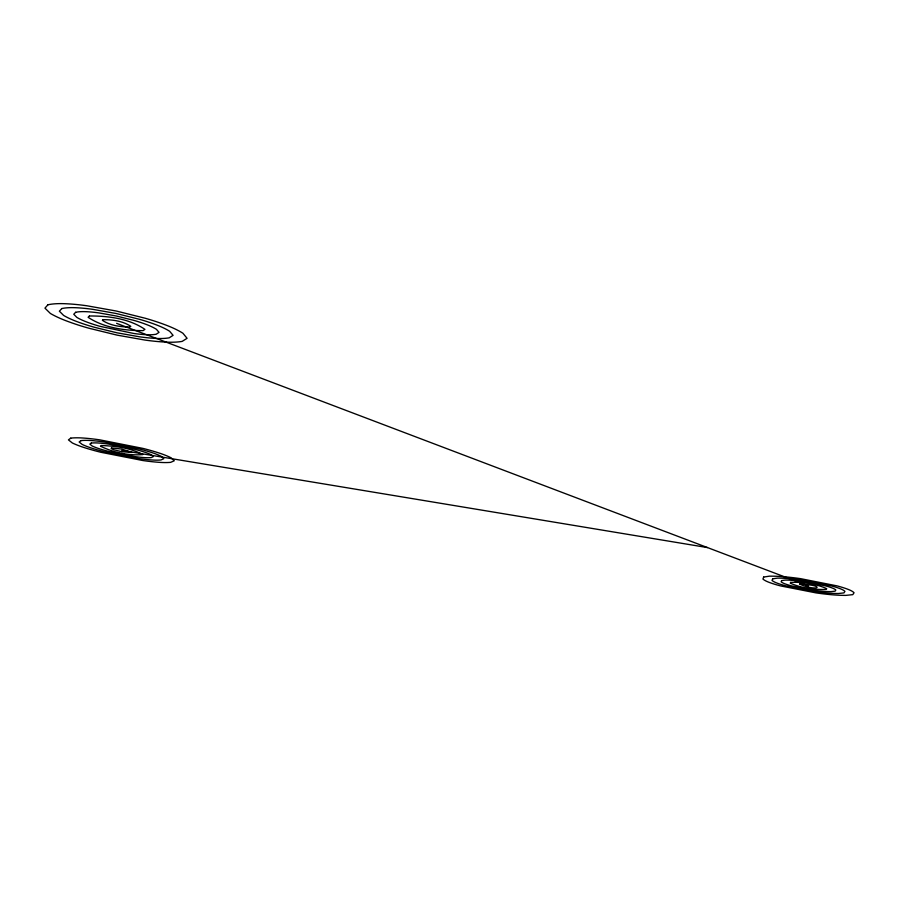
<?xml version="1.0" encoding="UTF-8"?>
<svg xmlns="http://www.w3.org/2000/svg" width="899" height="899" viewBox="0 0 899 899"><rect width="100%" height="100%" fill="white"/><g stroke="black" fill="none" stroke-linecap="round" stroke-linejoin="round"><path stroke-width="1.35" d="M121.691 450.388L707.468 547.57M116.623 323.348L808.482 585.901M763.656 577.057L762.948 579.046A35.904 7.158 6.7 0 0 769.409 582.473A56.873 11.406 6.5 0 0 780.748 585.957L816.045 592.891A56.862 11.35 6.4 0 0 831.766 594.745A35.893 7.08 6.5 0 0 845.858 595.385L852.791 594.644L854.05 592.767A35.398 6.9 6.5 0 0 848.15 589.384A54.873 10.642 6.7 0 0 836.935 585.856L800.649 578.664A54.884 10.698 6.7 0 0 784.445 576.787A37.567 7.394 6.7 0 0 769.387 576.169L763.656 577.057M772.668 578.832L772.05 580.417A28.678 5.709 6.6 0 0 777.186 583.159A45.321 9.057 6.5 0 0 786.243 585.946L814.55 591.52A45.321 9.024 6.5 0 0 827.17 592.992A28.667 5.652 6.5 0 0 838.452 593.509L843.97 592.902L844.936 591.396A28.352 5.54 6.6 0 0 840.172 588.688A44.04 8.574 6.7 0 0 831.193 585.867L802.234 580.136A44.051 8.597 6.7 0 0 789.311 578.63A30.094 5.922 6.7 0 0 777.275 578.136L772.668 578.832M781.647 580.608L781.152 581.788A21.475 4.259 6.6 0 0 784.973 583.833A33.87 6.742 6.6 0 0 791.761 585.934L813.056 590.126A33.859 6.72 6.5 0 0 822.54 591.239A21.475 4.237 6.5 0 0 831.002 591.621L835.126 591.16L835.823 590.025A21.295 4.169 6.6 0 0 832.204 587.991A33.139 6.473 6.6 0 0 825.473 585.867L803.818 581.586A33.151 6.484 6.7 0 0 794.154 580.462A22.61 4.45 6.7 0 0 785.13 580.091L781.647 580.608M790.614 582.383L790.266 583.159C801.38 588.081 814.157 589.856 826.271 589.407L826.709 588.643C815.595 583.665 802.728 581.9 790.614 582.383M799.559 584.148C818.281 592.295 827.17 585.069 799.559 584.148M47.917 304.783L44.95 308.132L50.366 313.448A54.075 15.047 13.5 0 0 67.256 321.224A85.72 24.307 13.5 0 0 89.046 328.259L117.095 335.125L144.874 340.047A85.236 24.273 13.3 0 0 166.068 342.114A53.322 14.991 13 0 0 182.16 341.384L187.082 338.316L182.935 333.259A52.322 14.451 12.9 0 0 167.079 325.528A81.101 22.037 13 0 0 145.245 318.257L116.128 310.998L86.888 305.772A81.539 22.07 13.2 0 0 64.84 303.705A56.199 15.35 13.4 0 0 47.917 304.783M61.829 308.548L59.379 311.189L63.615 315.425A43.107 11.99 13.5 0 0 77.044 321.651A68.155 19.227 13.4 0 0 94.485 327.292L116.994 332.81L139.334 336.777A67.852 19.205 13.3 0 0 156.359 338.429A42.624 11.957 13.1 0 0 169.226 337.822L173.08 335.349L169.664 331.281A41.983 11.608 13 0 0 156.898 325.09A65.2 17.789 13 0 0 139.435 319.291L116.229 313.515L92.957 309.368A65.481 17.8 13.2 0 0 75.392 307.705A44.995 12.328 13.3 0 0 61.829 308.548M75.662 312.279L73.763 314.245L76.865 317.414A32.218 8.956 13.4 0 0 86.877 322.067A50.805 14.272 13.4 0 0 99.958 326.326L133.737 333.473A50.636 14.26 13.3 0 0 146.559 334.709A31.948 8.934 13.1 0 0 156.201 334.237L159.033 332.36L156.404 329.292A31.589 8.732 13 0 0 146.762 324.651A49.153 13.463 13.1 0 0 133.67 320.314L116.331 316.01L98.969 312.919A49.31 13.474 13.2 0 0 85.843 311.672A33.769 9.282 13.3 0 0 75.662 312.279M89.406 315.998L88.102 317.291C103.7 327.775 124.455 330.663 143.087 330.63L144.941 329.371C129.332 318.662 108.195 315.796 89.406 315.998M103.059 319.684L102.385 320.325C110.172 325.595 120.578 327.034 129.894 327L130.805 326.371C122.983 321.033 112.442 319.594 103.059 319.684M70.763 438.139L68.436 439.881L72.313 442.96A39.904 8.361 11.9 0 0 84.764 447.758A63.054 13.384 11.9 0 0 100.98 452.309L142.784 460.524A62.806 13.361 11.8 0 0 158.673 462.3A39.511 8.327 11.7 0 0 170.675 462.344L174.282 460.76L171.113 457.816A38.96 8.102 11.6 0 0 159.235 453.062A60.536 12.44 11.7 0 0 142.997 448.41L99.778 439.847A60.761 12.451 11.8 0 0 83.427 438.049A41.702 8.608 11.9 0 0 70.763 438.139M81.045 440.611L79.134 441.993L82.191 444.443A31.836 6.664 11.9 0 0 92.103 448.275A50.22 10.619 11.9 0 0 105.071 451.927L138.637 458.535A50.063 10.608 11.8 0 0 151.369 459.951A31.589 6.641 11.7 0 0 160.977 459.973L163.82 458.692L161.224 456.332A31.24 6.495 11.7 0 0 151.684 452.523A48.613 10.013 11.7 0 0 138.693 448.803L104.228 441.982A48.76 10.024 11.8 0 0 91.181 440.555A33.387 6.911 11.9 0 0 81.045 440.611M91.282 443.072L89.821 444.095L92.058 445.926A23.823 4.978 11.9 0 0 99.463 448.803A37.5 7.9 11.9 0 0 109.195 451.545L134.445 456.512A37.41 7.9 11.8 0 0 144.031 457.58A23.677 4.967 11.7 0 0 151.223 457.591L153.324 456.625L151.335 454.838A23.475 4.888 11.7 0 0 144.143 451.983A36.601 7.563 11.7 0 0 134.4 449.208L108.644 444.106A36.679 7.574 11.8 0 0 98.89 443.038A25.06 5.192 11.8 0 0 91.282 443.072M101.463 445.522L100.474 446.196C113.139 452.399 128.804 455.883 142.806 454.557C130.456 447.904 115.432 446.039 101.463 445.522M111.6 447.96L111.094 448.298L111.813 448.904L114.263 449.86L121.747 451.714L132.265 452.467L121.635 449.039L111.6 447.96"/></g></svg>
